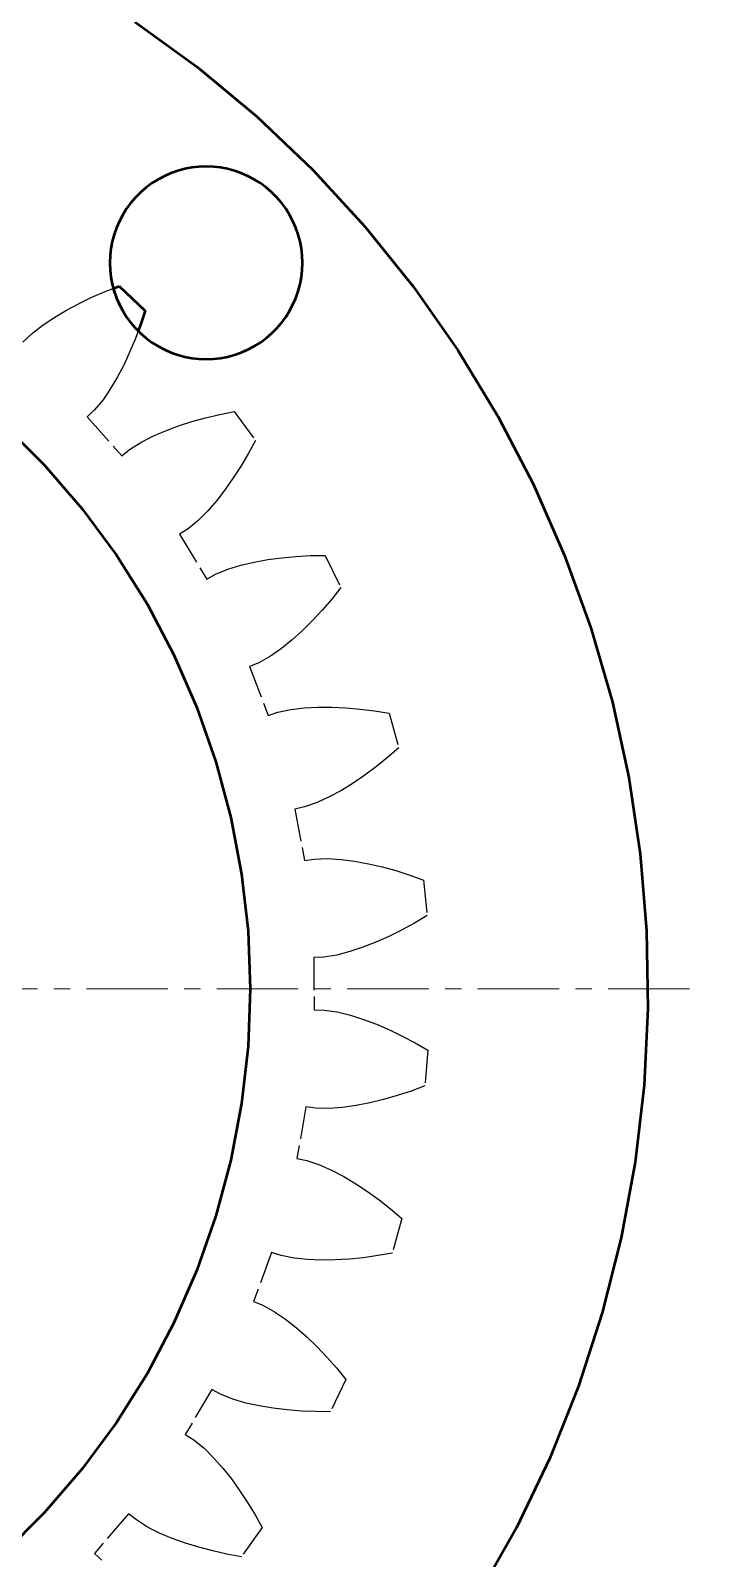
# Model space of a CAD drawing. Header units: millimetres. Extents: x 0 to 420, y 0 to 297.
# Drawn here: x 201.4 to 227.5, y 204.3 to 263.8 of the extents above; entities that cross this region are included whole.
import ezdxf

# ---------------------------------------------------------------- set-up
doc = ezdxf.new("R2010")
doc.units = ezdxf.units.MM
doc.linetypes.add('CENTER', pattern=[5.08, 3.175, -0.635, 0.635, -0.635])
doc.linetypes.add('DASHED', pattern=[1.524, 1.27, -0.254])
for name, color, linetype, lineweight in [('CENTER', 1, 'CENTER', 18), ('HIDDEN', 8, 'DASHED', 25), ('VISIBLE', 7, 'CONTINUOUS', 50)]:
    doc.layers.add(name, color=color, linetype=linetype, lineweight=lineweight)

msp = doc.modelspace()

# ---------------------------------------------------------------- linework, layer by layer
at = {"layer": 'CENTER'}
msp.add_line((132.49378, 226.5), (227.49378, 226.5), dxfattribs=at)
at = {"layer": 'HIDDEN'}
for points in [[(205.50632, 264.1744), (207.94046, 262.40589)], [(207.94046, 262.40589), (210.2524, 260.48038)], [(210.2524, 260.48038), (212.43202, 258.40627)], [(207.1904, 258.37307), (206.92956, 258.28342)], [(207.45712, 258.44331), (207.1904, 258.37307)], [(207.72828, 258.49375), (207.45712, 258.44331)], [(208.00242, 258.52413), (207.72828, 258.49375)], [(208.27805, 258.53427), (208.00242, 258.52413)], [(208.55557, 258.52399), (208.27805, 258.53427)], [(208.83157, 258.49319), (208.55557, 258.52399)], [(209.10454, 258.44206), (208.83157, 258.49319)], [(209.37297, 258.37087), (209.10454, 258.44206)], [(209.63539, 258.28), (209.37297, 258.37087)], [(212.43202, 258.40627), (214.46981, 256.19265)], [(205.97263, 257.74189), (205.76148, 257.56444)], [(206.19625, 257.90334), (205.97263, 257.74189)], [(206.43114, 258.04792), (206.19625, 257.90334)], [(206.67602, 258.17484), (206.43114, 258.04792)], [(206.92956, 258.28342), (206.67602, 258.17484)], [(209.89037, 258.16996), (209.63539, 258.28)], [(210.13651, 258.04136), (209.89037, 258.16996)], [(210.37246, 257.89489), (210.13651, 258.04136)], [(210.59692, 257.73136), (210.37246, 257.89489)], [(205.38108, 257.16546), (205.2139, 256.94609)], [(205.56394, 257.37195), (205.38108, 257.16546)], [(205.76148, 257.56444), (205.56394, 257.37195)], [(210.80866, 257.55167), (210.59692, 257.73136)], [(211.00653, 257.3568), (210.80866, 257.55167)], [(211.18943, 257.14783), (211.00653, 257.3568)], [(211.35636, 256.92589), (211.18943, 257.14783)], [(205.06329, 256.71502), (204.93007, 256.47351)], [(205.2139, 256.94609), (205.06329, 256.71502)], [(211.50641, 256.6922), (211.35636, 256.92589)], [(211.63876, 256.44805), (211.50641, 256.6922)], [(204.7186, 255.96443), (204.64148, 255.69962)], [(204.81497, 256.22286), (204.7186, 255.96443)], [(204.93007, 256.47351), (204.81497, 256.22286)], [(211.75267, 256.19478), (211.63876, 256.44805)], [(211.84753, 255.93377), (211.75267, 256.19478)], [(214.46981, 256.19265), (216.35683, 253.84919)], [(204.58404, 255.42985), (204.54658, 255.15659)], [(204.64148, 255.69962), (204.58404, 255.42985)], [(211.92281, 255.66645), (211.84753, 255.93377)], [(211.9781, 255.3943), (211.92281, 255.66645)], [(212.0131, 255.11881), (211.9781, 255.3943)], [(204.54658, 255.15659), (204.52931, 254.88131)], [(204.52931, 254.88131), (204.53231, 254.60551)], [(212.02762, 254.84147), (212.0131, 255.11881)], [(212.02157, 254.56383), (212.02762, 254.84147)], [(204.53231, 254.60551), (204.55559, 254.33068)], [(204.55559, 254.33068), (204.59899, 254.0583)], [(211.94802, 254.01368), (211.99499, 254.28739)], [(211.99499, 254.28739), (212.02157, 254.56383)], [(203.83048, 253.44103), (204.34944, 253.66692)], [(203.83048, 253.44103), (204.34944, 253.66692)], [(204.34944, 253.66692), (204.8837, 253.87685)], [(204.34944, 253.66692), (204.6623, 253.78985)], [(204.59899, 254.0583), (204.6623, 253.78985)], [(204.6623, 253.78985), (204.66468, 253.79079)], [(204.67983, 253.73425), (204.6623, 253.78985)], [(204.74574, 253.5252), (204.72107, 253.60343)], [(204.8837, 253.87685), (205.89816, 252.919)], [(211.79408, 253.48041), (211.88093, 253.74419)], [(211.88093, 253.74419), (211.94802, 254.01368)], [(216.35683, 253.84919), (218.08486, 251.38614)], [(202.84291, 252.93943), (203.32786, 253.19876)], [(202.84291, 252.93943), (203.32786, 253.19876)], [(203.32786, 253.19876), (203.83048, 253.44103)], [(203.32786, 253.19876), (203.83048, 253.44103)], [(204.76788, 253.46966), (204.74574, 253.5252)], [(204.84852, 253.26744), (204.81869, 253.34223)], [(204.87536, 253.21234), (204.84852, 253.26744)], [(204.97007, 253.01798), (204.93546, 253.08901)], [(205.00167, 252.96373), (204.97007, 253.01798)], [(211.42026, 252.73755), (211.56311, 252.97571)], [(211.56311, 252.97571), (211.68794, 253.22378)], [(211.68794, 253.22378), (211.79408, 253.48041)], [(201.93402, 252.36473), (202.37742, 252.66201)], [(201.93402, 252.36473), (202.37742, 252.66201)], [(202.37742, 252.66201), (202.84291, 252.93943)], [(202.37742, 252.66201), (202.84291, 252.93943)], [(205.10974, 252.7782), (205.07074, 252.84517)], [(205.14611, 252.7252), (205.10974, 252.7782)], [(205.26676, 252.5494), (205.22376, 252.61206)], [(205.30789, 252.49807), (205.26676, 252.5494)], [(205.44027, 252.33284), (205.3937, 252.39097)], [(205.89816, 252.919), (205.71921, 252.37357)], [(211.08373, 252.29617), (211.26017, 252.51063)], [(211.26017, 252.51063), (211.42026, 252.73755)], [(201.14013, 251.68996), (201.51725, 252.04421)], [(201.14013, 251.68996), (201.51725, 252.04421)], [(201.51725, 252.04421), (201.93402, 252.36473)], [(201.51725, 252.04421), (201.93402, 252.36473)], [(205.52346, 251.84251), (205.31041, 251.32682)], [(205.52346, 251.84251), (205.31041, 251.32682)], [(205.4861, 252.2836), (205.44027, 252.33284)], [(205.71921, 252.37357), (205.52346, 251.84251)], [(205.62932, 252.12971), (205.52346, 251.84251)], [(205.62932, 252.12971), (205.5796, 252.18313)], [(205.63032, 252.13241), (205.62932, 252.12971)], [(205.62932, 252.12971), (205.83303, 251.94097)], [(205.83303, 251.94097), (206.05016, 251.76782)], [(210.46637, 251.73899), (210.68574, 251.90929)], [(210.68574, 251.90929), (210.8919, 252.09535)], [(210.8919, 252.09535), (211.08373, 252.29617)], [(205.31041, 251.32682), (205.07932, 250.82781)], [(205.31041, 251.32682), (205.07932, 250.82781)], [(206.05016, 251.76782), (206.2795, 251.61121)], [(206.2795, 251.61121), (206.51981, 251.47201)], [(206.51981, 251.47201), (206.76976, 251.35097)], [(206.76976, 251.35097), (207.02798, 251.24876)], [(207.02798, 251.24876), (207.29305, 251.16595)], [(209.21573, 251.1534), (209.48186, 251.23275)], [(209.48186, 251.23275), (209.7414, 251.33157)], [(209.7414, 251.33157), (209.9929, 251.44934)], [(209.9929, 251.44934), (210.235, 251.58539)], [(210.235, 251.58539), (210.46637, 251.73899)], [(218.08486, 251.38614), (219.64631, 248.81427)], [(205.07932, 250.82781), (204.82905, 250.34717)], [(205.07932, 250.82781), (204.82905, 250.34717)], [(207.29305, 251.16595), (207.56353, 251.10297)], [(207.56353, 251.10297), (207.83793, 251.06019)], [(207.83793, 251.06019), (208.11474, 251.03783)], [(208.11474, 251.03783), (208.39244, 251.03602)], [(208.39244, 251.03602), (208.66952, 251.05476)], [(208.66952, 251.05476), (208.94445, 251.09396)], [(208.94445, 251.09396), (209.21573, 251.1534)], [(204.82905, 250.34717), (204.55769, 249.88745)], [(204.82905, 250.34717), (204.55769, 249.88745)], [(204.26159, 249.45298), (203.92956, 249.05617)], [(204.26159, 249.45298), (203.92956, 249.05617)], [(204.55769, 249.88745), (204.26159, 249.45298)], [(204.55769, 249.88745), (204.26159, 249.45298)], [(203.92956, 249.05617), (203.64628, 248.78922)], [(203.92956, 249.05617), (203.64628, 248.78922)], [(208.25792, 248.75187), (208.80888, 248.88146)], [(208.25792, 248.75187), (208.80888, 248.88146)], [(208.80888, 248.88146), (209.37203, 248.99263)], [(208.80888, 248.88146), (209.37203, 248.99263)], [(209.37203, 248.99263), (210.19916, 247.86903)], [(209.37203, 248.99263), (210.19916, 247.86903)], [(219.64631, 248.81427), (221.03438, 246.14482)], [(200.39896, 248.49156), (201.98534, 246.90518)], [(203.64628, 248.78922), (204.99867, 247.26068)], [(203.64628, 248.78922), (204.99867, 247.26068)], [(206.19975, 248.03149), (206.68912, 248.24482)], [(206.19975, 248.03149), (206.68912, 248.24482)], [(206.68912, 248.24482), (207.19666, 248.43467)], [(206.68912, 248.24482), (207.19666, 248.43467)], [(207.19666, 248.43467), (207.72012, 248.60324)], [(207.19666, 248.43467), (207.72012, 248.60324)], [(207.72012, 248.60324), (208.25792, 248.75187)], [(207.72012, 248.60324), (208.25792, 248.75187)], [(205.29814, 247.50932), (205.73245, 247.79054)], [(205.29814, 247.50932), (205.73245, 247.79054)], [(205.73245, 247.79054), (206.19975, 248.03149)], [(205.73245, 247.79054), (206.19975, 248.03149)], [(210.19916, 247.86903), (209.9257, 247.36432)], [(210.19916, 247.86903), (209.9257, 247.36432)], [(204.99867, 247.26068), (205.29814, 247.50932)], [(204.99867, 247.26068), (205.29814, 247.50932)], [(209.9257, 247.36432), (209.63826, 246.87675)], [(209.9257, 247.36432), (209.63826, 246.87675)], [(201.98534, 246.90518), (203.44872, 245.20469)], [(209.63826, 246.87675), (209.33656, 246.40739)], [(209.63826, 246.87675), (209.33656, 246.40739)], [(209.02008, 245.95765), (208.68801, 245.52943)], [(209.02008, 245.95765), (208.68801, 245.52943)], [(209.33656, 246.40739), (209.02008, 245.95765)], [(209.33656, 246.40739), (209.02008, 245.95765)], [(221.03438, 246.14482), (222.24299, 243.38947)], [(208.68801, 245.52943), (208.33893, 245.12555)], [(208.68801, 245.52943), (208.33893, 245.12555)], [(203.44872, 245.20469), (204.78094, 243.3996)], [(207.97001, 244.75094), (207.57246, 244.41979)], [(207.97001, 244.75094), (207.57246, 244.41979)], [(208.33893, 245.12555), (207.97001, 244.75094)], [(208.33893, 245.12555), (207.97001, 244.75094)], [(207.57246, 244.41979), (207.24607, 244.20771)], [(207.57246, 244.41979), (207.24607, 244.20771)], [(207.24607, 244.20771), (208.30379, 242.46225)], [(207.24607, 244.20771), (208.30379, 242.46225)], [(204.78094, 243.3996), (205.97454, 241.5)], [(209.12039, 242.85257), (209.62321, 243.00621)], [(209.12039, 242.85257), (209.62321, 243.00621)], [(209.62321, 243.00621), (210.1428, 243.12874)], [(209.62321, 243.00621), (210.1428, 243.12874)], [(210.1428, 243.12874), (210.67609, 243.22491)], [(210.1428, 243.12874), (210.67609, 243.22491)], [(210.67609, 243.22491), (211.22123, 243.2973)], [(210.67609, 243.22491), (211.22123, 243.2973)], [(211.22123, 243.2973), (211.77692, 243.34752)], [(211.22123, 243.2973), (211.77692, 243.34752)], [(211.77692, 243.34752), (212.34217, 243.37665)], [(211.77692, 243.34752), (212.34217, 243.37665)], [(212.34217, 243.37665), (212.91613, 243.38547)], [(212.34217, 243.37665), (212.91613, 243.38547)], [(212.91613, 243.38547), (213.52933, 242.13224)], [(212.91613, 243.38547), (213.52933, 242.13224)], [(222.24299, 243.38947), (223.26685, 240.56027)], [(208.30379, 242.46225), (208.64285, 242.65342)], [(208.30379, 242.46225), (208.64285, 242.65342)], [(208.64285, 242.65342), (209.12039, 242.85257)], [(208.64285, 242.65342), (209.12039, 242.85257)], [(213.17015, 241.68448), (212.80027, 241.25606)], [(213.17015, 241.68448), (212.80027, 241.25606)], [(213.52933, 242.13224), (213.17015, 241.68448)], [(213.52933, 242.13224), (213.17015, 241.68448)], [(205.97454, 241.5), (207.02285, 239.51651)], [(212.80027, 241.25606), (212.41961, 240.84811)], [(212.80027, 241.25606), (212.41961, 240.84811)], [(212.41961, 240.84811), (212.02792, 240.46211)], [(212.41961, 240.84811), (212.02792, 240.46211)], [(223.26685, 240.56027), (224.10149, 237.66959)], [(211.62472, 240.10007), (211.20913, 239.76501)], [(211.62472, 240.10007), (211.20913, 239.76501)], [(212.02792, 240.46211), (211.62472, 240.10007)], [(212.02792, 240.46211), (211.62472, 240.10007)], [(207.02285, 239.51651), (207.91999, 237.46023)], [(210.77925, 239.46229), (210.32896, 239.20744)], [(210.77925, 239.46229), (210.32896, 239.20744)], [(211.20913, 239.76501), (210.77925, 239.46229)], [(211.20913, 239.76501), (210.77925, 239.46229)], [(210.32896, 239.20744), (209.96994, 239.05705)], [(210.32896, 239.20744), (209.96994, 239.05705)], [(209.96994, 239.05705), (210.69901, 237.15078)], [(209.96994, 239.05705), (210.69901, 237.15078)], [(224.10149, 237.66959), (224.74326, 234.73006)], [(207.91999, 237.46023), (208.66096, 235.34266)], [(210.69901, 237.15078), (211.06675, 237.27834)], [(210.69901, 237.15078), (211.06675, 237.27834)], [(211.06675, 237.27834), (211.57218, 237.38902)], [(211.06675, 237.27834), (211.57218, 237.38902)], [(211.57218, 237.38902), (212.09435, 237.45041)], [(211.57218, 237.38902), (212.09435, 237.45041)], [(212.09435, 237.45041), (212.62747, 237.47819)], [(212.09435, 237.45041), (212.62747, 237.47819)], [(212.62747, 237.47819), (213.16936, 237.4776)], [(212.62747, 237.47819), (213.16936, 237.4776)], [(213.16936, 237.4776), (213.71866, 237.45149)], [(213.16936, 237.4776), (213.71866, 237.45149)], [(213.71866, 237.45149), (214.2744, 237.40167)], [(213.71866, 237.45149), (214.2744, 237.40167)], [(214.2744, 237.40167), (214.83576, 237.32941)], [(214.2744, 237.40167), (214.83576, 237.32941)], [(214.83576, 237.32941), (215.40207, 237.2356)], [(214.83576, 237.32941), (215.40207, 237.2356)], [(215.40207, 237.2356), (215.78164, 235.89302)], [(215.40207, 237.2356), (215.78164, 235.89302)], [(215.78164, 235.89302), (215.34828, 235.51659)], [(215.78164, 235.89302), (215.34828, 235.51659)], [(208.66096, 235.34266), (209.24162, 233.17563)], [(214.90785, 235.16109), (214.46047, 234.82768)], [(214.90785, 235.16109), (214.46047, 234.82768)], [(215.34828, 235.51659), (214.90785, 235.16109)], [(215.34828, 235.51659), (214.90785, 235.16109)], [(214.46047, 234.82768), (214.00615, 234.51782)], [(214.46047, 234.82768), (214.00615, 234.51782)], [(224.74326, 234.73006), (225.18935, 231.75455)], [(213.07604, 233.97812), (212.59902, 233.75702)], [(213.07604, 233.97812), (212.59902, 233.75702)], [(213.54479, 234.23359), (213.07604, 233.97812)], [(213.54479, 234.23359), (213.07604, 233.97812)], [(214.00615, 234.51782), (213.54479, 234.23359)], [(214.00615, 234.51782), (213.54479, 234.23359)], [(212.11046, 233.58667), (211.73036, 233.5028)], [(212.11046, 233.58667), (211.73036, 233.5028)], [(211.73036, 233.5028), (212.10733, 231.49699)], [(211.73036, 233.5028), (212.10733, 231.49699)], [(212.59902, 233.75702), (212.11046, 233.58667)], [(212.59902, 233.75702), (212.11046, 233.58667)], [(209.24162, 233.17563), (209.65871, 230.97127)], [(212.10733, 231.49699), (212.49194, 231.55684)], [(212.10733, 231.49699), (212.49194, 231.55684)], [(212.49194, 231.55684), (213.00901, 231.57549)], [(212.49194, 231.55684), (213.00901, 231.57549)], [(213.00901, 231.57549), (213.53375, 231.54266)], [(213.00901, 231.57549), (213.53375, 231.54266)], [(225.18935, 231.75455), (225.43781, 228.75606)], [(209.65871, 230.97127), (209.90989, 228.7419)], [(213.53375, 231.54266), (214.06326, 231.4748)], [(213.53375, 231.54266), (214.06326, 231.4748)], [(214.06326, 231.4748), (214.59634, 231.37746)], [(214.06326, 231.4748), (214.59634, 231.37746)], [(214.59634, 231.37746), (215.13215, 231.25368)], [(214.59634, 231.37746), (215.13215, 231.25368)], [(215.13215, 231.25368), (215.67006, 231.10544)], [(215.13215, 231.25368), (215.67006, 231.10544)], [(215.67006, 231.10544), (216.2095, 230.9341)], [(215.67006, 231.10544), (216.2095, 230.9341)], [(216.2095, 230.9341), (216.74996, 230.74068)], [(216.2095, 230.9341), (216.74996, 230.74068)], [(216.74996, 230.74068), (216.88371, 229.3519)], [(216.74996, 230.74068), (216.88371, 229.3519)], [(216.88371, 229.3519), (216.39009, 229.0589)], [(216.88371, 229.3519), (216.39009, 229.0589)], [(209.90989, 228.7419), (209.99378, 226.5)], [(215.89327, 228.78776), (215.39354, 228.53958)], [(215.89327, 228.78776), (215.39354, 228.53958)], [(216.39009, 229.0589), (215.89327, 228.78776)], [(216.39009, 229.0589), (215.89327, 228.78776)], [(225.43781, 228.75606), (225.48756, 225.74771)], [(214.38649, 228.11854), (213.87967, 227.95087)], [(214.38649, 228.11854), (213.87967, 227.95087)], [(214.89119, 228.31583), (214.38649, 228.11854)], [(214.89119, 228.31583), (214.38649, 228.11854)], [(215.39354, 228.53958), (214.89119, 228.31583)], [(215.39354, 228.53958), (214.89119, 228.31583)], [(212.85971, 227.73813), (212.47074, 227.72348)], [(212.85971, 227.73813), (212.47074, 227.72348)], [(212.47074, 227.72348), (212.4835, 225.68259)], [(212.47074, 227.72348), (212.4835, 225.68259)], [(213.37083, 227.8185), (212.85971, 227.73813)], [(213.37083, 227.8185), (212.85971, 227.73813)], [(213.87967, 227.95087), (213.37083, 227.8185)], [(213.87967, 227.95087), (213.37083, 227.8185)], [(209.99378, 226.5), (209.90989, 224.2581)], [(212.4835, 225.68259), (212.87262, 225.6728)], [(212.4835, 225.68259), (212.87262, 225.6728)], [(212.87262, 225.6728), (213.38471, 225.59883)], [(212.87262, 225.6728), (213.38471, 225.59883)], [(213.38471, 225.59883), (213.89515, 225.47283)], [(213.38471, 225.59883), (213.89515, 225.47283)], [(225.48756, 225.74771), (225.33837, 222.74264)], [(213.89515, 225.47283), (214.40404, 225.31151)], [(213.89515, 225.47283), (214.40404, 225.31151)], [(214.40404, 225.31151), (214.91116, 225.12055)], [(214.40404, 225.31151), (214.91116, 225.12055)], [(214.91116, 225.12055), (215.41627, 224.90309)], [(214.91116, 225.12055), (215.41627, 224.90309)], [(215.41627, 224.90309), (215.91906, 224.66118)], [(215.41627, 224.90309), (215.91906, 224.66118)], [(215.91906, 224.66118), (216.41924, 224.39627)], [(215.91906, 224.66118), (216.41924, 224.39627)], [(209.90989, 224.2581), (209.65871, 222.02873)], [(216.41924, 224.39627), (216.91647, 224.10946)], [(216.41924, 224.39627), (216.91647, 224.10946)], [(216.91647, 224.10946), (216.8001, 222.71912)], [(216.91647, 224.10946), (216.8001, 222.71912)], [(216.8001, 222.71912), (216.2621, 222.51896)], [(216.8001, 222.71912), (216.2621, 222.51896)], [(225.33837, 222.74264), (224.99091, 219.754)], [(209.65871, 222.02873), (209.24162, 219.82437)], [(214.6546, 222.05547), (214.12279, 221.95147)], [(214.6546, 222.05547), (214.12279, 221.95147)], [(215.18883, 222.18594), (214.6546, 222.05547)], [(215.18883, 222.18594), (214.6546, 222.05547)], [(215.72484, 222.34089), (215.18883, 222.18594)], [(215.72484, 222.34089), (215.18883, 222.18594)], [(216.2621, 222.51896), (215.72484, 222.34089)], [(216.2621, 222.51896), (215.72484, 222.34089)], [(212.16729, 221.90483), (211.81542, 219.89446)], [(212.16729, 221.90483), (211.81542, 219.89446)], [(212.55262, 221.8498), (212.16729, 221.90483)], [(212.55262, 221.8498), (212.16729, 221.90483)], [(213.06988, 221.83761), (212.55262, 221.8498)], [(213.06988, 221.83761), (212.55262, 221.8498)], [(213.59417, 221.877), (213.06988, 221.83761)], [(213.59417, 221.877), (213.06988, 221.83761)], [(214.12279, 221.95147), (213.59417, 221.877)], [(214.12279, 221.95147), (213.59417, 221.877)], [(209.24162, 219.82437), (208.66096, 217.65734)], [(211.81542, 219.89446), (212.19654, 219.81535)], [(211.81542, 219.89446), (212.19654, 219.81535)], [(212.19654, 219.81535), (212.68719, 219.65113)], [(212.19654, 219.81535), (212.68719, 219.65113)], [(212.68719, 219.65113), (213.16694, 219.43601)], [(212.68719, 219.65113), (213.16694, 219.43601)], [(224.99091, 219.754), (224.44668, 216.79487)], [(213.16694, 219.43601), (213.63884, 219.18642)], [(213.16694, 219.43601), (213.63884, 219.18642)], [(213.63884, 219.18642), (214.10372, 218.90798)], [(213.63884, 219.18642), (214.10372, 218.90798)], [(214.10372, 218.90798), (214.56187, 218.60382)], [(214.10372, 218.90798), (214.56187, 218.60382)], [(214.56187, 218.60382), (215.01339, 218.27602)], [(214.56187, 218.60382), (215.01339, 218.27602)], [(215.01339, 218.27602), (215.45823, 217.92606)], [(215.01339, 218.27602), (215.45823, 217.92606)], [(215.45823, 217.92606), (215.89626, 217.55508)], [(215.45823, 217.92606), (215.89626, 217.55508)], [(208.66096, 217.65734), (207.91999, 215.53977)], [(215.89626, 217.55508), (215.5335, 216.20786)], [(215.89626, 217.55508), (215.5335, 216.20786)], [(224.44668, 216.79487), (223.70807, 213.87817)], [(210.82975, 216.23388), (210.12457, 214.31864)], [(210.82975, 216.23388), (210.12457, 214.31864)], [(211.19906, 216.11092), (210.82975, 216.23388)], [(211.19906, 216.11092), (210.82975, 216.23388)], [(211.70583, 216.00657), (211.19906, 216.11092)], [(211.70583, 216.00657), (211.19906, 216.11092)], [(214.96841, 216.10698), (214.40799, 216.0277)], [(214.96841, 216.10698), (214.40799, 216.0277)], [(215.5335, 216.20786), (214.96841, 216.10698)], [(215.5335, 216.20786), (214.96841, 216.10698)], [(207.91999, 215.53977), (207.02285, 213.48349)], [(212.22873, 215.95171), (211.70583, 216.00657)], [(212.22873, 215.95171), (211.70583, 216.00657)], [(212.76215, 215.9306), (212.22873, 215.95171)], [(212.76215, 215.9306), (212.22873, 215.95171)], [(213.30399, 215.93797), (212.76215, 215.9306)], [(213.30399, 215.93797), (212.76215, 215.9306)], [(213.85293, 215.97095), (213.30399, 215.93797)], [(213.85293, 215.97095), (213.30399, 215.93797)], [(214.40799, 216.0277), (213.85293, 215.97095)], [(214.40799, 216.0277), (213.85293, 215.97095)], [(210.12457, 214.31864), (210.48544, 214.17275)], [(210.12457, 214.31864), (210.48544, 214.17275)], [(210.48544, 214.17275), (210.93888, 213.92356)], [(210.48544, 214.17275), (210.93888, 213.92356)], [(210.93888, 213.92356), (211.37251, 213.62624)], [(210.93888, 213.92356), (211.37251, 213.62624)], [(223.70807, 213.87817), (222.77831, 211.01666)], [(207.02285, 213.48349), (205.97454, 211.5)], [(211.37251, 213.62624), (211.79226, 213.2964)], [(211.37251, 213.62624), (211.79226, 213.2964)], [(211.79226, 213.2964), (212.19995, 212.93942)], [(211.79226, 213.2964), (212.19995, 212.93942)], [(212.19995, 212.93942), (212.59643, 212.55834)], [(212.19995, 212.93942), (212.59643, 212.55834)], [(212.59643, 212.55834), (212.98217, 212.15519)], [(212.59643, 212.55834), (212.98217, 212.15519)], [(212.98217, 212.15519), (213.35737, 211.73143)], [(212.98217, 212.15519), (213.35737, 211.73143)], [(205.97454, 211.5), (204.78094, 209.6004)], [(213.35737, 211.73143), (213.72212, 211.28819)], [(213.35737, 211.73143), (213.72212, 211.28819)], [(208.50111, 210.89288), (207.46529, 209.13434)], [(208.50111, 210.89288), (207.46529, 209.13434)], [(208.84253, 210.70596), (208.50111, 210.89288)], [(208.84253, 210.70596), (208.50111, 210.89288)], [(213.72212, 211.28819), (213.12463, 210.02739)], [(213.72212, 211.28819), (213.12463, 210.02739)], [(222.77831, 211.01666), (221.66147, 208.22286)], [(209.32253, 210.5128), (208.84253, 210.70596)], [(209.32253, 210.5128), (208.84253, 210.70596)], [(209.82723, 210.36546), (209.32253, 210.5128)], [(209.82723, 210.36546), (209.32253, 210.5128)], [(210.34831, 210.24944), (209.82723, 210.36546)], [(210.34831, 210.24944), (209.82723, 210.36546)], [(210.88276, 210.15994), (210.34831, 210.24944)], [(210.88276, 210.15994), (210.34831, 210.24944)], [(211.42876, 210.09437), (210.88276, 210.15994)], [(211.42876, 210.09437), (210.88276, 210.15994)], [(204.78094, 209.6004), (203.44872, 207.79531)], [(211.98504, 210.0511), (211.42876, 210.09437)], [(211.98504, 210.0511), (211.42876, 210.09437)], [(212.55061, 210.02904), (211.98504, 210.0511)], [(212.55061, 210.02904), (211.98504, 210.0511)], [(213.12463, 210.02739), (212.55061, 210.02904)], [(213.12463, 210.02739), (212.55061, 210.02904)], [(207.46529, 209.13434), (207.79431, 208.92636)], [(207.46529, 209.13434), (207.79431, 208.92636)], [(207.79431, 208.92636), (208.19597, 208.6002)], [(207.79431, 208.92636), (208.19597, 208.6002)], [(208.19597, 208.6002), (208.56954, 208.23023)], [(208.19597, 208.6002), (208.56954, 208.23023)], [(203.44872, 207.79531), (201.98534, 206.09482)], [(208.56954, 208.23023), (208.92365, 207.83075)], [(208.56954, 208.23023), (208.92365, 207.83075)], [(208.92365, 207.83075), (209.26105, 207.40671)], [(208.92365, 207.83075), (209.26105, 207.40671)], [(221.66147, 208.22286), (220.36242, 205.50898)], [(209.26105, 207.40671), (209.58312, 206.96096)], [(209.26105, 207.40671), (209.58312, 206.96096)], [(209.58312, 206.96096), (209.89067, 206.49542)], [(209.58312, 206.96096), (209.89067, 206.49542)], [(201.98534, 206.09482), (200.39896, 204.50844)], [(205.25623, 206.05352), (203.92306, 204.50819)], [(205.25623, 206.05352), (203.92306, 204.50819)], [(205.55879, 205.80864), (205.25623, 206.05352)], [(205.55879, 205.80864), (205.25623, 206.05352)], [(209.89067, 206.49542), (210.18417, 206.01147)], [(209.89067, 206.49542), (210.18417, 206.01147)], [(210.18417, 206.01147), (210.46392, 205.51022)], [(210.18417, 206.01147), (210.46392, 205.51022)], [(205.99658, 205.53287), (205.55879, 205.80864)], [(205.99658, 205.53287), (205.55879, 205.80864)], [(206.46686, 205.29778), (205.99658, 205.53287)], [(206.46686, 205.29778), (205.99658, 205.53287)], [(210.46392, 205.51022), (209.65091, 204.37637)], [(210.46392, 205.51022), (209.65091, 204.37637)], [(220.36242, 205.50898), (218.88685, 202.88688)], [(206.95885, 205.09058), (206.46686, 205.29778)], [(206.95885, 205.09058), (206.46686, 205.29778)], [(207.46873, 204.90709), (206.95885, 205.09058)], [(207.46873, 204.90709), (206.95885, 205.09058)], [(207.99425, 204.74508), (207.46873, 204.90709)], [(207.99425, 204.74508), (207.46873, 204.90709)], [(203.92306, 204.50819), (204.20965, 204.2448)], [(203.92306, 204.50819), (204.20965, 204.2448)], [(208.53387, 204.60318), (207.99425, 204.74508)], [(208.53387, 204.60318), (207.99425, 204.74508)], [(209.0864, 204.48049), (208.53387, 204.60318)], [(209.0864, 204.48049), (208.53387, 204.60318)], [(209.65091, 204.37637), (209.0864, 204.48049)], [(209.65091, 204.37637), (209.0864, 204.48049)]]:
    msp.add_lwpolyline(points, dxfattribs=at)
at = {"layer": 'VISIBLE'}
for points in [[(205.50632, 264.1744), (207.94046, 262.40589)], [(207.94046, 262.40589), (210.2524, 260.48038)], [(210.2524, 260.48038), (212.43202, 258.40627)], [(207.17272, 258.36767), (206.90802, 258.27505)], [(207.4436, 258.44025), (207.17272, 258.36767)], [(207.71914, 258.49239), (207.4436, 258.44025)], [(207.99781, 258.52379), (207.71914, 258.49239)], [(208.27805, 258.53427), (207.99781, 258.52379)], [(208.55829, 258.52379), (208.27805, 258.53427)], [(208.83696, 258.49239), (208.55829, 258.52379)], [(209.11251, 258.44025), (208.83696, 258.49239)], [(209.38338, 258.36767), (209.11251, 258.44025)], [(209.64808, 258.27505), (209.38338, 258.36767)], [(212.43202, 258.40627), (214.46981, 256.19265)], [(206.1656, 257.88267), (205.93996, 257.71614)], [(206.40305, 258.03187), (206.1656, 257.88267)], [(206.65099, 258.1629), (206.40305, 258.03187)], [(206.90802, 258.27505), (206.65099, 258.1629)], [(209.90512, 258.1629), (209.64808, 258.27505)], [(210.15305, 258.03187), (209.90512, 258.1629)], [(210.3905, 257.88267), (210.15305, 258.03187)], [(210.61614, 257.71614), (210.3905, 257.88267)], [(205.52911, 257.33492), (205.34618, 257.12236)], [(205.7274, 257.53322), (205.52911, 257.33492)], [(205.93996, 257.71614), (205.7274, 257.53322)], [(210.8287, 257.53322), (210.61614, 257.71614)], [(211.027, 257.33492), (210.8287, 257.53322)], [(211.20992, 257.12236), (211.027, 257.33492)], [(205.03046, 256.65927), (204.89942, 256.41134)], [(205.17966, 256.89672), (205.03046, 256.65927)], [(205.34618, 257.12236), (205.17966, 256.89672)], [(211.37645, 256.89672), (211.20992, 257.12236)], [(211.52565, 256.65927), (211.37645, 256.89672)], [(211.65668, 256.41134), (211.52565, 256.65927)], [(204.78728, 256.1543), (204.69465, 255.8896)], [(204.89942, 256.41134), (204.78728, 256.1543)], [(211.76883, 256.1543), (211.65668, 256.41134)], [(211.86145, 255.8896), (211.76883, 256.1543)], [(214.46981, 256.19265), (216.35683, 253.84919)], [(204.62207, 255.61872), (204.56994, 255.34318)], [(204.69465, 255.8896), (204.62207, 255.61872)], [(211.93403, 255.61872), (211.86145, 255.8896)], [(211.98617, 255.34318), (211.93403, 255.61872)], [(204.53854, 255.06451), (204.52805, 254.78427)], [(204.52805, 254.78427), (204.53854, 254.50403)], [(204.56994, 255.34318), (204.53854, 255.06451)], [(212.01757, 255.06451), (211.98617, 255.34318)], [(212.02805, 254.78427), (212.01757, 255.06451)], [(212.01757, 254.50403), (212.02805, 254.78427)], [(204.53854, 254.50403), (204.56994, 254.22536)], [(204.56994, 254.22536), (204.62207, 253.94982)], [(211.93403, 253.94982), (211.98617, 254.22536)], [(211.98617, 254.22536), (212.01757, 254.50403)], [(204.62207, 253.94982), (204.69465, 253.67894)], [(204.66468, 253.79079), (204.8837, 253.87685)], [(204.72107, 253.60343), (204.67983, 253.73425)], [(204.69465, 253.67894), (204.78728, 253.41424)], [(204.8837, 253.87685), (205.89816, 252.919)], [(211.76883, 253.41424), (211.86145, 253.67894)], [(211.86145, 253.67894), (211.93403, 253.94982)], [(216.35683, 253.84919), (218.08486, 251.38614)], [(204.81869, 253.34223), (204.76788, 253.46966)], [(204.78728, 253.41424), (204.89942, 253.15721)], [(204.93546, 253.08901), (204.87536, 253.21234)], [(204.89942, 253.15721), (205.03046, 252.90927)], [(211.52565, 252.90927), (211.65668, 253.15721)], [(211.65668, 253.15721), (211.76883, 253.41424)], [(205.07074, 252.84517), (205.00167, 252.96373)], [(205.03046, 252.90927), (205.17966, 252.67182)], [(205.22376, 252.61206), (205.14611, 252.7252)], [(205.17966, 252.67182), (205.34618, 252.44618)], [(205.3937, 252.39097), (205.30789, 252.49807)], [(205.34618, 252.44618), (205.52911, 252.23362)], [(205.89816, 252.919), (205.71921, 252.37357)], [(211.027, 252.23362), (211.20992, 252.44618)], [(211.20992, 252.44618), (211.37645, 252.67182)], [(211.37645, 252.67182), (211.52565, 252.90927)], [(205.5796, 252.18313), (205.4861, 252.2836)], [(205.52911, 252.23362), (205.7274, 252.03533)], [(205.71921, 252.37357), (205.63032, 252.13241)], [(205.7274, 252.03533), (205.93996, 251.8524)], [(205.93996, 251.8524), (206.1656, 251.68588)], [(210.3905, 251.68588), (210.61614, 251.8524)], [(210.61614, 251.8524), (210.8287, 252.03533)], [(210.8287, 252.03533), (211.027, 252.23362)], [(206.1656, 251.68588), (206.40305, 251.53668)], [(206.40305, 251.53668), (206.65099, 251.40564)], [(206.65099, 251.40564), (206.90802, 251.29349)], [(206.90802, 251.29349), (207.17272, 251.20087)], [(207.17272, 251.20087), (207.4436, 251.12829)], [(209.11251, 251.12829), (209.38338, 251.20087)], [(209.38338, 251.20087), (209.64808, 251.29349)], [(209.64808, 251.29349), (209.90512, 251.40564)], [(209.90512, 251.40564), (210.15305, 251.53668)], [(210.15305, 251.53668), (210.3905, 251.68588)], [(218.08486, 251.38614), (219.64631, 248.81427)], [(207.4436, 251.12829), (207.71914, 251.07616)], [(207.71914, 251.07616), (207.99781, 251.04476)], [(207.99781, 251.04476), (208.27805, 251.03427)], [(208.27805, 251.03427), (208.55829, 251.04476)], [(208.55829, 251.04476), (208.83696, 251.07616)], [(208.83696, 251.07616), (209.11251, 251.12829)], [(219.64631, 248.81427), (221.03438, 246.14482)], [(200.39896, 248.49156), (201.98534, 246.90518)], [(201.98534, 246.90518), (203.44872, 245.20469)], [(221.03438, 246.14482), (222.24299, 243.38947)], [(203.44872, 245.20469), (204.78094, 243.3996)], [(204.78094, 243.3996), (205.97454, 241.5)], [(222.24299, 243.38947), (223.26685, 240.56027)], [(205.97454, 241.5), (207.02285, 239.51651)], [(223.26685, 240.56027), (224.10149, 237.66959)], [(207.02285, 239.51651), (207.91999, 237.46023)], [(224.10149, 237.66959), (224.74326, 234.73006)], [(207.91999, 237.46023), (208.66096, 235.34266)], [(208.66096, 235.34266), (209.24162, 233.17563)], [(224.74326, 234.73006), (225.18935, 231.75455)], [(209.24162, 233.17563), (209.65871, 230.97127)], [(225.18935, 231.75455), (225.43781, 228.75606)], [(209.65871, 230.97127), (209.90989, 228.7419)], [(209.90989, 228.7419), (209.99378, 226.5)], [(225.43781, 228.75606), (225.48756, 225.74771)], [(209.99378, 226.5), (209.90989, 224.2581)], [(225.48756, 225.74771), (225.33837, 222.74264)], [(209.90989, 224.2581), (209.65871, 222.02873)], [(225.33837, 222.74264), (224.99091, 219.754)], [(209.65871, 222.02873), (209.24162, 219.82437)], [(209.24162, 219.82437), (208.66096, 217.65734)], [(224.99091, 219.754), (224.44668, 216.79487)], [(208.66096, 217.65734), (207.91999, 215.53977)], [(224.44668, 216.79487), (223.70807, 213.87817)], [(207.91999, 215.53977), (207.02285, 213.48349)], [(223.70807, 213.87817), (222.77831, 211.01666)], [(207.02285, 213.48349), (205.97454, 211.5)], [(205.97454, 211.5), (204.78094, 209.6004)], [(222.77831, 211.01666), (221.66147, 208.22286)], [(204.78094, 209.6004), (203.44872, 207.79531)], [(203.44872, 207.79531), (201.98534, 206.09482)], [(221.66147, 208.22286), (220.36242, 205.50898)], [(201.98534, 206.09482), (200.39896, 204.50844)], [(220.36242, 205.50898), (218.88685, 202.88688)]]:
    msp.add_lwpolyline(points, dxfattribs=at)

doc.saveas('drawing.dxf')
